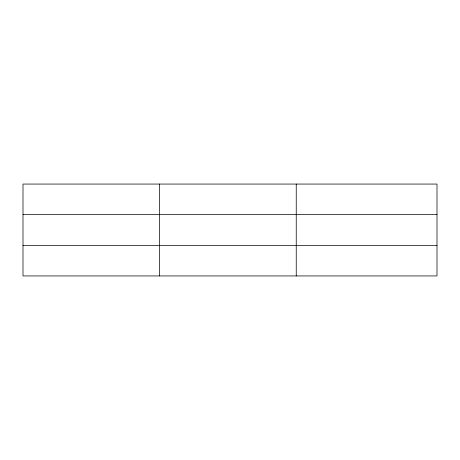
<?xml version="1.0" encoding="UTF-8"?>
<svg xmlns="http://www.w3.org/2000/svg" width="460" height="460" viewBox="0 0 460 460"><rect width="100%" height="100%" fill="white"/><g stroke="black" fill="none" stroke-linecap="round" stroke-linejoin="round"><path stroke-width="0.69" d="M159.62 184.058L159.62 275.942M296.24 184.058L296.24 275.942M437 245.623L437 275.942L23 275.942L23 184.058L437 184.058L437 245.623L23 245.623M23 214.377L437 214.377"/></g></svg>
